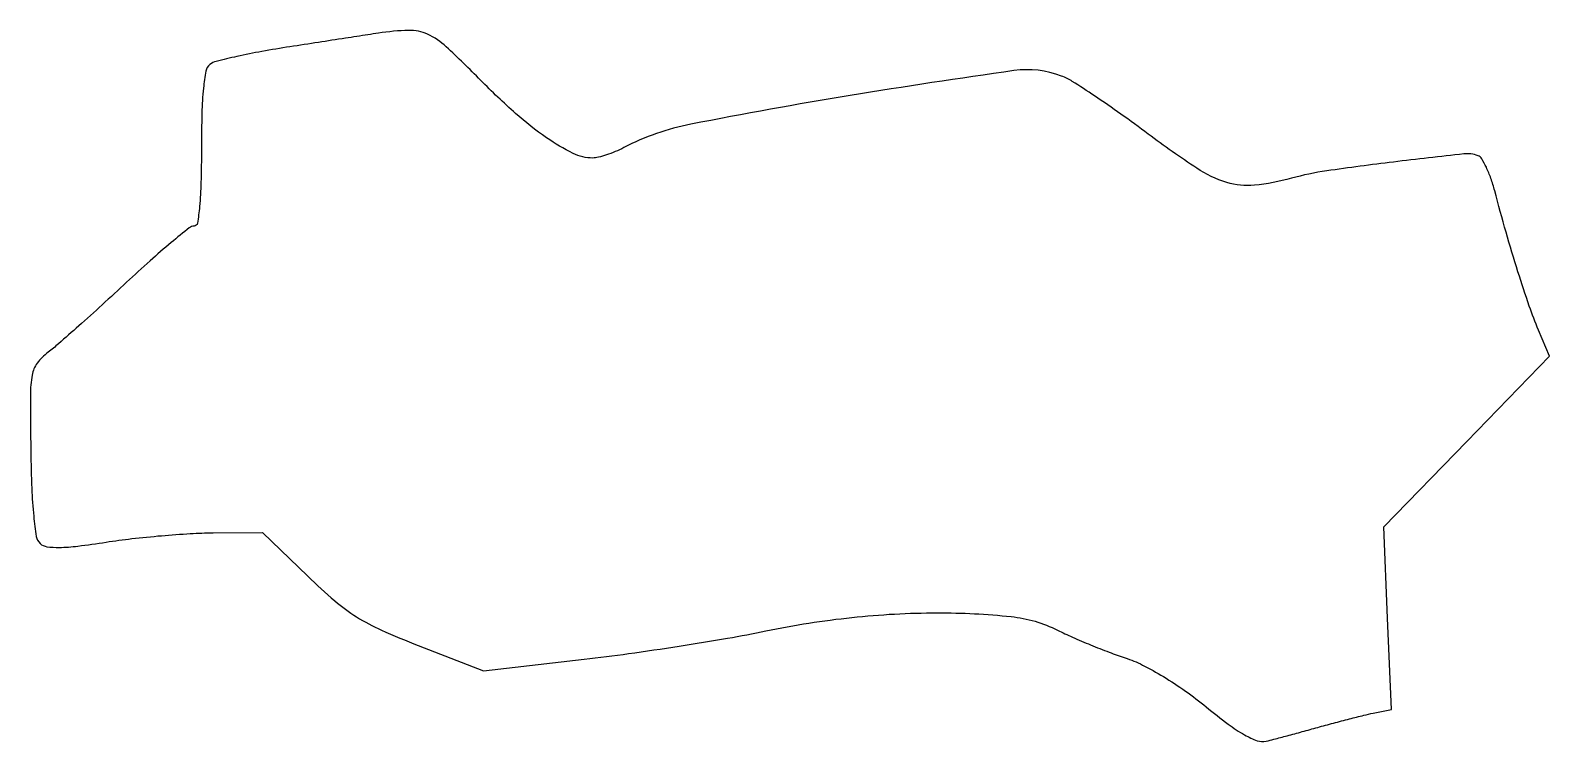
# Model space of a CAD drawing. Extents: x 1 to 224, y 0 to 105.
import ezdxf

# ---------------------------------------------------------------- set-up
doc = ezdxf.new("R2010")
doc.units = 0

msp = doc.modelspace()

# ---------------------------------------------------------------- linework, layer by layer
msp.add_lwpolyline([(52, 104.34152, -0.000167), (50.472911, 104.106188, -0.000021), (47.15, 103.595388, -0.000024), (43.203506, 102.989095, -0.00002), (39, 102.343702, 0.006874), (34.886831, 101.65434, 0.009494), (31.217187, 100.915082, 0.006545), (28.183367, 100.201951, 0.106682), (27.25, 99.743555, 0.180371), (26.663597, 98.775878, 0.021795), (26.299186, 96.268493, 0.018686), (26.068308, 92.630302, 0.006502), (26, 87.377555, -0.006304), (25.937076, 82.38711, -0.017405), (25.726221, 78.878416, -0.01582), (25.414076, 76.423393, -0.368628), (24.917832, 76, 0.170934), (24.222097, 75.754993, 0.004195), (21.55875, 73.576562, 0.008621), (18.465832, 70.911603, 0.005703), (15.002301, 67.75, -0.002658), (11.4223, 64.441884, -0.003059), (7.970231, 61.324397, -0.002748), (5.014086, 58.716456, -0.017691), (3.467635, 57.460714, 0.071089), (1.87634, 55.859239, 0.117317), (1.125457, 54.115907, 0.043566), (0.872966, 51.189257, 0.003065), (0.931772, 42.960714, 0.006375), (1.07546, 37.441143, 0.015371), (1.359194, 33.366153, 0.015012), (1.746333, 30.411299, 0.165738), (2.298606, 29.372865, 0.155223), (3.298813, 28.895213, 0.039443), (5.116736, 28.788383, 0.025997), (7.837193, 28.984953, 0.007563), (12, 29.568354, -0.010067), (15.782374, 30.079141, -0.006716), (20.131819, 30.518469, -0.006763), (24.362903, 30.830899, -0.013166), (27.746618, 30.945489), (34.993237, 31), (41.637941, 24.548563, 0.015715), (45.591765, 20.944055, 0.037074), (48.804801, 18.583249, 0.034921), (52.445635, 16.642449, 0.01257), (57.867764, 14.383197), (67.452883, 10.669268), (82.23018, 12.362465, 0.00605), (88.758018, 13.190573, 0.004105), (96.171857, 14.284486, 0.004136), (103.315229, 15.459082, 0.008261), (108.94011, 16.527831, -0.024572), (121.572446, 18.50366, -0.025866), (134.122433, 19.185779, -0.026885), (144.974634, 18.629892, -0.090062), (151.783244, 16.638278, 0.011972), (153.964755, 15.610541, 0.006855), (156.642264, 14.470235, 0.006845), (159.367548, 13.396802, 0.011302), (161.701061, 12.574166, -0.038157), (164.254094, 11.516954, -0.018817), (167.327189, 9.812044, -0.017794), (170.560874, 7.694705, -0.017831), (173.633492, 5.354185, 0.011191), (176.853389, 2.833223, 0.030661), (179.267671, 1.249517, 0.04372), (181.112477, 0.399257, 0.145108), (182.432431, 0.32488, 0.006148), (183.570924, 0.608574, 0.00137), (185.508277, 1.122388, 0.001422), (187.742693, 1.728364, 0.001373), (190, 2.354119, -0.002911), (192.301263, 2.984446, -0.002702), (194.667608, 3.604131, -0.002693), (196.778571, 4.132666, -0.009085), (198.166326, 4.445587), (200.832652, 4.996102), (200.270546, 18.402646), (199.708441, 31.809189), (211.891424, 44.347672), (224.074407, 56.886155), (222.45463, 60.693078, -0.017584), (221.085875, 64.252464, -0.006784), (219.429482, 69.277966, -0.006366), (217.683313, 75.085269, -0.005606), (216.00709, 81.186007, 0.020311), (215.446344, 83.014641, 0.02646), (214.779058, 84.633073, 0.025936), (214.10191, 85.884947, 0.165664), (213.555444, 86.340351, 0.119705), (211.460758, 86.610226, 0.002578), (201.117209, 85.412302, 0.005754), (191.330833, 84.113299, 0.031876), (186.1381, 83.021684, -0.042632), (180.717753, 82.003271, -0.100317), (176.640424, 82.41012, -0.071518), (172.240556, 84.493395, -0.014265), (165.114115, 89.511768, 0.005803), (161.07005, 92.463173, 0.007143), (157.227027, 95.118159, 0.006019), (153.946999, 97.258892, 0.050764), (152.371345, 98.048915, 0.126321), (145.381885, 98.835092, 0.005712), (121.306455, 95.178597, 0.007981), (97.914014, 90.967564, 0.070913), (88.053174, 87.527497, -0.019492), (86.805634, 86.942813, -0.018742), (85.500099, 86.448702, -0.019051), (84.317993, 86.100787, -0.062114), (83.509822, 86, -0.115727), (80.599633, 86.682719, -0.036309), (76.720049, 88.973815, -0.029898), (72.157993, 92.557087, -0.016627), (67.025028, 97.424358, 0.01035), (61.960269, 102.349143, 0.079979), (59.224827, 104.184908, 0.11545), (56.468061, 104.748229, 0.03124)], format="xyb", close=True)

doc.saveas('drawing.dxf')
